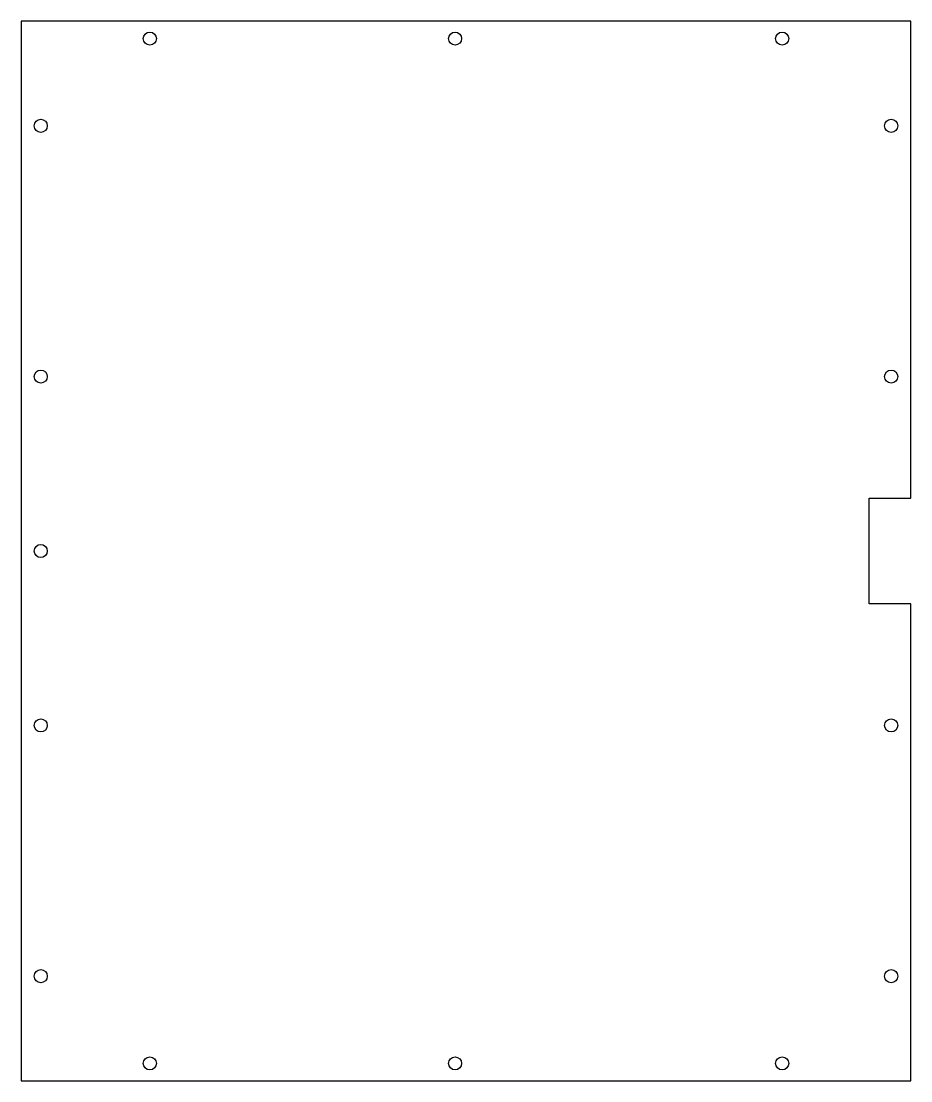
# Model space of a CAD drawing. Header units: millimetres. Extents: x 1 to 409, y 0 to 486.
import ezdxf

# ---------------------------------------------------------------- set-up
doc = ezdxf.new("R2010")
doc.units = ezdxf.units.MM
doc.layers.get('0').update_dxf_attribs({"linetype": 'CONTINUOUS'})

msp = doc.modelspace()

# ---------------------------------------------------------------- linework, layer by layer
msp.add_lwpolyline([(409, 0), (409, 218.81), (389.97, 218.81), (389.97, 267.24), (409, 267.24), (409, 486), (1, 486), (1, 0)], close=True)
for centre in [(60, 478), (200, 478), (350, 478), (9.96, 438), (400, 438), (9.96, 323), (400, 323), (9.96, 243), (9.96, 163), (400, 163), (9.96, 48), (400, 48), (60, 8), (200, 8), (350, 8)]:
    msp.add_circle(centre, 3)

doc.saveas('drawing.dxf')
